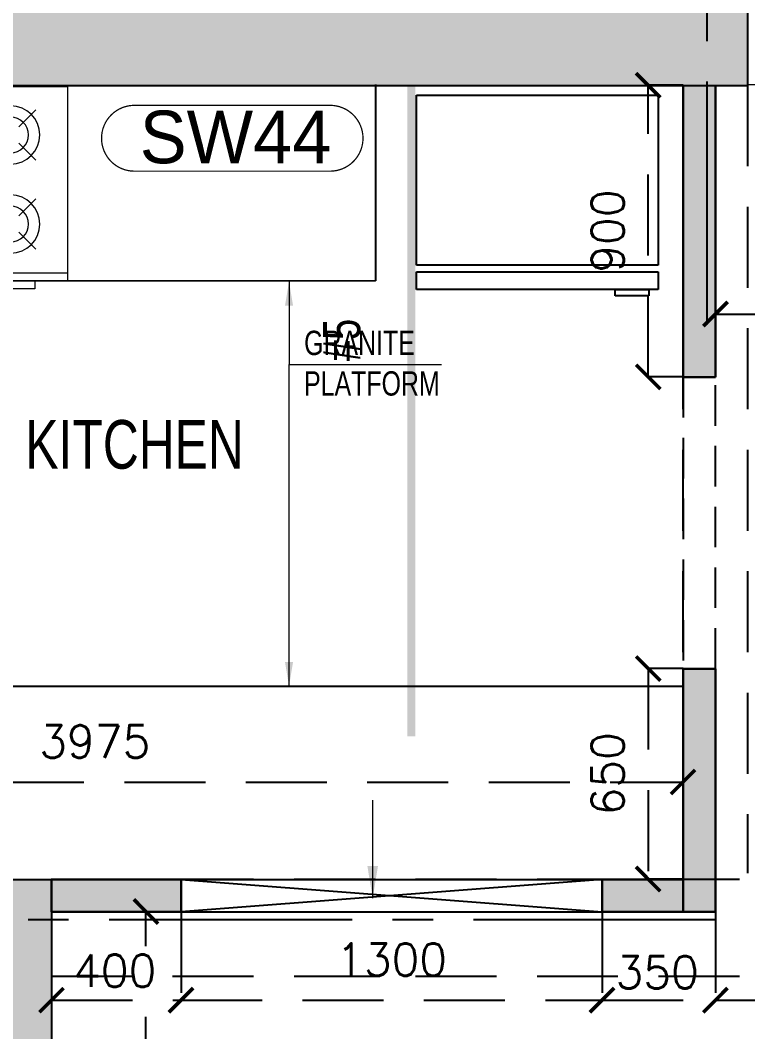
# Model space of a CAD drawing. Header units: millimetres. Extents: x 1167879 to 1231451, y -5731814 to -5645217.
# Drawn here: x 1202846 to 1205092, y -5722145 to -5719024 of the extents above; entities that cross this region are included whole.
import ezdxf

# ---------------------------------------------------------------- set-up
doc = ezdxf.new("R2010")
doc.units = ezdxf.units.MM
doc.header["$LTSCALE"] = 1000
doc.header["$MEASUREMENT"] = 0
for name, pattern in [('2BHK-A - FRONT$0$AUDIT_D_120904163729-0', [0]), ('2BHK-A - FRONT$0$HIDDEN', [0.375, 0.25, -0.125]), ('AUDIT_D_120904163729-0', [0]), ('T8(T9 IS SIMILAR) - DIMENSION & TEXTING$0$HIDDEN', [0.375, 0.25, -0.125]), ('T8(T9 IS SIMILAR) - DIMENSION & TEXTING$0$T8_REFUGE COLUMNS$0$HIDDEN', [0.375, 0.25, -0.125]), ('T8(T9 IS SIMILAR)$0$$0$HIDDEN', [0.375, 0.25, -0.125]), ('T8(T9 IS SIMILAR)$0$HIDDEN', [0.375, 0.25, -0.125]), ('T8_REFUGE COLUMNS$0$CENTER2', [1.125, 0.75, -0.125, 0.125, -0.125])]:
    doc.linetypes.add(name, pattern=pattern)
doc.layers.get('0').update_dxf_attribs({"linetype": 'AUDIT_D_120904163729-0'})
for name, color, linetype in [('2BHK-A - FRONT$0$A-HATCH -160', 251, '2BHK-A - FRONT$0$AUDIT_D_120904163729-0'), ('2BHK-A - FRONT$0$a-KIT FIX', 251, 'Continuous'), ('2BHK-A - FRONT$0$A-LINTEL', 5, '2BHK-A - FRONT$0$HIDDEN'), ('2BHK-A - FRONT$0$CUT-OUT', 49, 'Continuous'), ('T8(T9 IS SIMILAR) - DIMENSION & TEXTING$0$A-DIMENSIONS', 2, 'T8(T9 IS SIMILAR) - DIMENSION & TEXTING$0$HIDDEN'), ('T8(T9 IS SIMILAR)$0$$6$a-beam 2', 50, 'Continuous'), ('T8(T9 IS SIMILAR)$0$S-BEAM', 20, 'T8(T9 IS SIMILAR)$0$$0$HIDDEN'), ('T8_REFUGE COLUMNS$0$A-CENTERLINE', 193, 'T8_REFUGE COLUMNS$0$CENTER2'), ('T8_REFUGE COLUMNS$0$A-RCC COLS', 3, 'Continuous'), ('T8_TYPICAL COLUMNS$0$A-RCC COLS', 3, 'Continuous')]:
    doc.layers.add(name, color=color, linetype=linetype)
for name, color, linetype, lineweight in [('2BHK-A - FRONT$0$a-TOI-fixtures', 251, 'Continuous', 0), ('2BHK-A - FRONT$0$A-WALL- 160', 6, 'Continuous', 30), ('T8(T9 IS SIMILAR) - DIMENSION & TEXTING$0$a-Text', 4, 'Continuous', 0), ('T8(T9 IS SIMILAR) - DIMENSION & TEXTING$0$R0-18-10-2014-T1-1st Podium Floor Plan$0$Text', 2, 'Continuous', 0), ('T8(T9 IS SIMILAR)$0$D&W', 8, 'Continuous', 25), ('T8(T9 IS SIMILAR)$0$SCPL BEAM', 191, 'T8(T9 IS SIMILAR)$0$$0$HIDDEN', 13), ('T8_REFUGE COLUMNS$0$A-COLUMN NO size reduce', 81, 'Continuous', 25)]:
    doc.layers.add(name, color=color, linetype=linetype, lineweight=lineweight)
doc.layers.add('T8_REFUGE COLUMNS$0$COL-HATCH', color=7, linetype='Continuous', lineweight=25, true_color=0xa3a3a3)
doc.styles.add('T8(T9 IS SIMILAR) - DIMENSION & TEXTING$0$ARIAL ARROW', font='swisscl.ttf')
doc.styles.add('T8(T9 IS SIMILAR) - DIMENSION & TEXTING$0$Romans 1', font='romans.shx', dxfattribs={"height": 100})
doc.styles.add('T8(T9 IS SIMILAR) - DIMENSION & TEXTING$0$Tahoma', font='tahoma.ttf')
doc.styles.add('T8_REFUGE COLUMNS$0$STANDARD', font='GOTHIC.TTF')
doc.dimstyles.new('T8(T9 IS SIMILAR) - DIMENSION & TEXTING$0$ALPINE S', dxfattribs={"dimscale": 0, "dimtxt": 100, "dimasz": 75, "dimexe": 0, "dimexo": 0, "dimgap": 75, "dimtad": 1, "dimdec": 0, "dimzin": 0, "dimdsep": 46, "dimtxsty": 'T8(T9 IS SIMILAR) - DIMENSION & TEXTING$0$Romans 1', "dimblk": 'T8(T9 IS SIMILAR) - DIMENSION & TEXTING$0$_ArchTick', "dimcen": 0.09, "dimclrd": 256, "dimclre": 256, "dimclrt": 7, "dimadec": 0, "dimazin": 0, "dimtfac": 1, "dimtdec": 0, "dimtofl": 0, "dimtmove": 1, "dimatfit": 0, "dimldrblk": 'T8(T9 IS SIMILAR) - DIMENSION & TEXTING$0$_Open90', "dimfxl": 1, "dimtolj": 1, "dimtzin": 0, "dimarcsym": 0})
doc.dimstyles.new('T8(T9 IS SIMILAR) - DIMENSION & TEXTING$0$SAMATA STD', dxfattribs={"dimtxt": 100, "dimasz": 50, "dimexe": 50, "dimexo": 50, "dimgap": 10, "dimtad": 0, "dimdec": 0, "dimrnd": 5, "dimzin": 0, "dimdsep": 46, "dimtxsty": 'T8(T9 IS SIMILAR) - DIMENSION & TEXTING$0$Tahoma', "dimblk": 'T8(T9 IS SIMILAR) - DIMENSION & TEXTING$0$_Origin2', "dimcen": -50, "dimdle": 50, "dimclrd": 7, "dimclre": 7, "dimclrt": 7, "dimadec": 0, "dimazin": 0, "dimtfac": 1, "dimtdec": 0, "dimtmove": 1, "dimatfit": 3, "dimfxl": 150, "dimtfill": 1, "dimtolj": 1, "dimtzin": 0, "dimlwd": -1, "dimlwe": -1, "dimarcsym": 0})

# ---------------------------------------------------------------- blocks, each defined once
blk = doc.blocks.new('T8(T9 IS SIMILAR) - DIMENSION & TEXTING$0$_ArchTick')
at = {"color": 0, "linetype": 'ByBlock', "const_width": 0.15}
blk.add_lwpolyline([(-0.5, -0.5), (0.5, 0.5)], dxfattribs=at)
blk = doc.blocks.new('*D529')
at = {"layer": 'T8(T9 IS SIMILAR) - DIMENSION & TEXTING$0$A-DIMENSIONS', "linetype": 'T8(T9 IS SIMILAR) - DIMENSION & TEXTING$0$HIDDEN', "lineweight": -2, "transparency": 16777216}
for p, q in [((1204992.3, -5719999.3), (1204992.3, -5719930.4)), ((1206197.3, -5719999.3), (1206197.3, -5719930.4))]:
    blk.add_line(p, q, dxfattribs=at)
at = {"layer": 'T8(T9 IS SIMILAR) - DIMENSION & TEXTING$0$A-DIMENSIONS', "lineweight": -2, "transparency": 16777216}
blk.add_line((1204992.3, -5719930.4), (1206197.3, -5719930.4), dxfattribs=at)
at = {"layer": 'T8(T9 IS SIMILAR) - DIMENSION & TEXTING$0$A-DIMENSIONS', "linetype": 'ByBlock', "lineweight": -2, "transparency": 16777216, "xscale": 75, "yscale": 75, "zscale": 75, "rotation": 180}
blk.add_blockref('T8(T9 IS SIMILAR) - DIMENSION & TEXTING$0$_ArchTick', (1204992.3, -5719930.4), dxfattribs=at)
at = {"layer": 'T8(T9 IS SIMILAR) - DIMENSION & TEXTING$0$A-DIMENSIONS', "linetype": 'ByBlock', "lineweight": -2, "transparency": 16777216, "xscale": 75, "yscale": 75, "zscale": 75}
blk.add_blockref('T8(T9 IS SIMILAR) - DIMENSION & TEXTING$0$_ArchTick', (1206197.3, -5719930.4), dxfattribs=at)
at = {"layer": 'T8(T9 IS SIMILAR) - DIMENSION & TEXTING$0$A-DIMENSIONS', "color": 7, "linetype": 'ByBlock', "transparency": 16777216, "insert": (1205594.8, -5719805.4), "char_height": 100, "attachment_point": 5, "style": 'T8(T9 IS SIMILAR) - DIMENSION & TEXTING$0$Romans 1'}
blk.add_mtext('\\A1;1205', dxfattribs=at)
blk = doc.blocks.new('T8(T9 IS SIMILAR) - DIMENSION & TEXTING$0$_Open90')
at = {"color": 0, "linetype": 'ByBlock', "lineweight": -2}
for p, q in [((-0.5, 0.5), (0, 0)), ((0, 0), (-1, 0)), ((0, 0), (-0.5, -0.5))]:
    blk.add_line(p, q, dxfattribs=at)
blk = doc.blocks.new('*D530')
at = {"layer": 'T8(T9 IS SIMILAR) - DIMENSION & TEXTING$0$A-DIMENSIONS', "linetype": 'T8(T9 IS SIMILAR) - DIMENSION & TEXTING$0$HIDDEN', "lineweight": -2, "transparency": 16777216}
for p, q in [((1204892.3, -5719224.4), (1204784.6, -5719224.4)), ((1204892.3, -5720124.3), (1204784.6, -5720124.3))]:
    blk.add_line(p, q, dxfattribs=at)
at = {"layer": 'T8(T9 IS SIMILAR) - DIMENSION & TEXTING$0$A-DIMENSIONS', "lineweight": -2, "transparency": 16777216}
blk.add_line((1204784.6, -5720124.3), (1204784.6, -5719224.4), dxfattribs=at)
at = {"layer": 'T8(T9 IS SIMILAR) - DIMENSION & TEXTING$0$A-DIMENSIONS', "linetype": 'ByBlock', "lineweight": -2, "transparency": 16777216, "xscale": 75, "yscale": 75, "zscale": 75}
for p, rotation in [((1204784.6, -5719224.4), 90), ((1204784.6, -5720124.3), 270)]:
    blk.add_blockref('T8(T9 IS SIMILAR) - DIMENSION & TEXTING$0$_ArchTick', p, dxfattribs=dict(at, rotation=rotation))
at = {"layer": 'T8(T9 IS SIMILAR) - DIMENSION & TEXTING$0$A-DIMENSIONS', "color": 7, "linetype": 'ByBlock', "transparency": 16777216, "insert": (1204659.6, -5719674.4), "char_height": 100, "attachment_point": 5, "rotation": 90, "style": 'T8(T9 IS SIMILAR) - DIMENSION & TEXTING$0$Romans 1'}
blk.add_mtext('\\A1;900', dxfattribs=at)
blk = doc.blocks.new('*D531')
at = {"layer": 'T8(T9 IS SIMILAR) - DIMENSION & TEXTING$0$A-DIMENSIONS', "linetype": 'T8(T9 IS SIMILAR) - DIMENSION & TEXTING$0$HIDDEN', "lineweight": -2, "transparency": 16777216}
for p, q in [((1204892.3, -5721024.3), (1204784.6, -5721024.3)), ((1204892.3, -5721674), (1204784.6, -5721674))]:
    blk.add_line(p, q, dxfattribs=at)
at = {"layer": 'T8(T9 IS SIMILAR) - DIMENSION & TEXTING$0$A-DIMENSIONS', "lineweight": -2, "transparency": 16777216}
blk.add_line((1204784.6, -5721024.3), (1204784.6, -5721674), dxfattribs=at)
at = {"layer": 'T8(T9 IS SIMILAR) - DIMENSION & TEXTING$0$A-DIMENSIONS', "linetype": 'ByBlock', "lineweight": -2, "transparency": 16777216, "xscale": 75, "yscale": 75, "zscale": 75}
for p, rotation in [((1204784.6, -5721024.3), 90), ((1204784.6, -5721674), 270)]:
    blk.add_blockref('T8(T9 IS SIMILAR) - DIMENSION & TEXTING$0$_ArchTick', p, dxfattribs=dict(at, rotation=rotation))
at = {"layer": 'T8(T9 IS SIMILAR) - DIMENSION & TEXTING$0$A-DIMENSIONS', "color": 7, "linetype": 'ByBlock', "transparency": 16777216, "insert": (1204659.6, -5721349.2), "char_height": 100, "attachment_point": 5, "rotation": 90, "style": 'T8(T9 IS SIMILAR) - DIMENSION & TEXTING$0$Romans 1'}
blk.add_mtext('\\A1;650', dxfattribs=at)
blk = doc.blocks.new('*D532')
at = {"layer": 'T8(T9 IS SIMILAR) - DIMENSION & TEXTING$0$A-DIMENSIONS', "linetype": 'T8(T9 IS SIMILAR) - DIMENSION & TEXTING$0$HIDDEN', "lineweight": -2, "transparency": 16777216}
for p, q in [((1200917.3, -5721250.6), (1200917.3, -5721374.5)), ((1204892.3, -5721250.6), (1204892.3, -5721374.5))]:
    blk.add_line(p, q, dxfattribs=at)
at = {"layer": 'T8(T9 IS SIMILAR) - DIMENSION & TEXTING$0$A-DIMENSIONS', "lineweight": -2, "transparency": 16777216}
blk.add_line((1200917.3, -5721374.5), (1204892.3, -5721374.5), dxfattribs=at)
at = {"layer": 'T8(T9 IS SIMILAR) - DIMENSION & TEXTING$0$A-DIMENSIONS', "linetype": 'ByBlock', "lineweight": -2, "transparency": 16777216, "xscale": 75, "yscale": 75, "zscale": 75, "rotation": 180}
blk.add_blockref('T8(T9 IS SIMILAR) - DIMENSION & TEXTING$0$_ArchTick', (1200917.3, -5721374.5), dxfattribs=at)
at = {"layer": 'T8(T9 IS SIMILAR) - DIMENSION & TEXTING$0$A-DIMENSIONS', "linetype": 'ByBlock', "lineweight": -2, "transparency": 16777216, "xscale": 75, "yscale": 75, "zscale": 75}
blk.add_blockref('T8(T9 IS SIMILAR) - DIMENSION & TEXTING$0$_ArchTick', (1204892.3, -5721374.5), dxfattribs=at)
at = {"layer": 'T8(T9 IS SIMILAR) - DIMENSION & TEXTING$0$A-DIMENSIONS', "color": 7, "linetype": 'ByBlock', "transparency": 16777216, "insert": (1203075.9, -5721249.5), "char_height": 100, "attachment_point": 5, "style": 'T8(T9 IS SIMILAR) - DIMENSION & TEXTING$0$Romans 1'}
blk.add_mtext('\\A1;3975', dxfattribs=at)
blk = doc.blocks.new('*D518')
at = {"layer": 'T8(T9 IS SIMILAR) - DIMENSION & TEXTING$0$A-DIMENSIONS', "linetype": 'T8(T9 IS SIMILAR) - DIMENSION & TEXTING$0$HIDDEN', "lineweight": -2, "transparency": 16777216}
for p, q in [((1203088, -5721774), (1203233.8, -5721774)), ((1203088, -5723474.4), (1203233.8, -5723474.4))]:
    blk.add_line(p, q, dxfattribs=at)
at = {"layer": 'T8(T9 IS SIMILAR) - DIMENSION & TEXTING$0$A-DIMENSIONS', "lineweight": -2, "transparency": 16777216}
blk.add_line((1203233.8, -5723474.4), (1203233.8, -5721774), dxfattribs=at)
at = {"layer": 'T8(T9 IS SIMILAR) - DIMENSION & TEXTING$0$A-DIMENSIONS', "linetype": 'ByBlock', "lineweight": -2, "transparency": 16777216, "xscale": 75, "yscale": 75, "zscale": 75}
for p, rotation in [((1203233.8, -5721774), 90), ((1203233.8, -5723474.4), 270)]:
    blk.add_blockref('T8(T9 IS SIMILAR) - DIMENSION & TEXTING$0$_ArchTick', p, dxfattribs=dict(at, rotation=rotation))
at = {"layer": 'T8(T9 IS SIMILAR) - DIMENSION & TEXTING$0$A-DIMENSIONS', "color": 7, "linetype": 'ByBlock', "transparency": 16777216, "insert": (1203108.8, -5722624.2), "char_height": 100, "attachment_point": 5, "rotation": 90, "style": 'T8(T9 IS SIMILAR) - DIMENSION & TEXTING$0$Romans 1'}
blk.add_mtext('\\A1;1700', dxfattribs=at)
blk = doc.blocks.new('*D283')
at = {"layer": 'T8(T9 IS SIMILAR) - DIMENSION & TEXTING$0$A-DIMENSIONS', "linetype": 'T8(T9 IS SIMILAR) - DIMENSION & TEXTING$0$HIDDEN', "lineweight": -2, "transparency": 16777216}
for p, q in [((1202942.3, -5721774.9), (1202942.3, -5722047.6)), ((1203342.3, -5721774.9), (1203342.3, -5722047.6))]:
    blk.add_line(p, q, dxfattribs=at)
at = {"layer": 'T8(T9 IS SIMILAR) - DIMENSION & TEXTING$0$A-DIMENSIONS', "lineweight": -2, "transparency": 16777216}
blk.add_line((1202942.3, -5722047.6), (1203342.3, -5722047.6), dxfattribs=at)
at = {"layer": 'T8(T9 IS SIMILAR) - DIMENSION & TEXTING$0$A-DIMENSIONS', "color": 7, "linetype": 'ByBlock', "transparency": 16777216, "insert": (1203137.5, -5721956.7), "char_height": 100, "attachment_point": 5, "style": 'T8(T9 IS SIMILAR) - DIMENSION & TEXTING$0$Romans 1', "bg_fill": 3, "box_fill_scale": 1.25, "bg_fill_color": 256, "bg_fill_true_color": 13158600, "bg_fill_transparency": 0}
blk.add_mtext('\\A1;400', dxfattribs=at)
at = {"layer": 'T8(T9 IS SIMILAR) - DIMENSION & TEXTING$0$A-DIMENSIONS', "linetype": 'ByBlock', "lineweight": -2, "transparency": 16777216, "xscale": 75, "yscale": 75, "zscale": 75, "rotation": 180}
blk.add_blockref('T8(T9 IS SIMILAR) - DIMENSION & TEXTING$0$_ArchTick', (1202942.3, -5722047.6), dxfattribs=at)
at = {"layer": 'T8(T9 IS SIMILAR) - DIMENSION & TEXTING$0$A-DIMENSIONS', "linetype": 'ByBlock', "lineweight": -2, "transparency": 16777216, "xscale": 75, "yscale": 75, "zscale": 75}
blk.add_blockref('T8(T9 IS SIMILAR) - DIMENSION & TEXTING$0$_ArchTick', (1203342.3, -5722047.6), dxfattribs=at)
blk = doc.blocks.new('*D284')
at = {"layer": 'T8(T9 IS SIMILAR) - DIMENSION & TEXTING$0$A-DIMENSIONS', "linetype": 'T8(T9 IS SIMILAR) - DIMENSION & TEXTING$0$HIDDEN', "lineweight": -2, "transparency": 16777216}
for p, q in [((1204642.3, -5721774.9), (1204642.3, -5722047.6)), ((1204992.3, -5721774.9), (1204992.3, -5722047.6))]:
    blk.add_line(p, q, dxfattribs=at)
at = {"layer": 'T8(T9 IS SIMILAR) - DIMENSION & TEXTING$0$A-DIMENSIONS', "lineweight": -2, "transparency": 16777216}
blk.add_line((1204642.3, -5722047.6), (1204992.3, -5722047.6), dxfattribs=at)
at = {"layer": 'T8(T9 IS SIMILAR) - DIMENSION & TEXTING$0$A-DIMENSIONS', "color": 7, "linetype": 'ByBlock', "transparency": 16777216, "insert": (1204812.5, -5721961.6), "char_height": 100, "attachment_point": 5, "style": 'T8(T9 IS SIMILAR) - DIMENSION & TEXTING$0$Romans 1', "bg_fill": 3, "box_fill_scale": 1.25, "bg_fill_color": 256, "bg_fill_true_color": 13158600, "bg_fill_transparency": 0}
blk.add_mtext('\\A1;350', dxfattribs=at)
at = {"layer": 'T8(T9 IS SIMILAR) - DIMENSION & TEXTING$0$A-DIMENSIONS', "linetype": 'ByBlock', "lineweight": -2, "transparency": 16777216, "xscale": 75, "yscale": 75, "zscale": 75, "rotation": 180}
blk.add_blockref('T8(T9 IS SIMILAR) - DIMENSION & TEXTING$0$_ArchTick', (1204642.3, -5722047.6), dxfattribs=at)
at = {"layer": 'T8(T9 IS SIMILAR) - DIMENSION & TEXTING$0$A-DIMENSIONS', "linetype": 'ByBlock', "lineweight": -2, "transparency": 16777216, "xscale": 75, "yscale": 75, "zscale": 75}
blk.add_blockref('T8(T9 IS SIMILAR) - DIMENSION & TEXTING$0$_ArchTick', (1204992.3, -5722047.6), dxfattribs=at)
blk = doc.blocks.new('*D285')
at = {"layer": 'T8(T9 IS SIMILAR) - DIMENSION & TEXTING$0$A-DIMENSIONS', "linetype": 'T8(T9 IS SIMILAR) - DIMENSION & TEXTING$0$HIDDEN', "lineweight": -2, "transparency": 16777216}
for p, q in [((1204992.3, -5721774.9), (1204992.3, -5722047.6)), ((1206197.3, -5721774.9), (1206197.3, -5722047.6))]:
    blk.add_line(p, q, dxfattribs=at)
at = {"layer": 'T8(T9 IS SIMILAR) - DIMENSION & TEXTING$0$A-DIMENSIONS', "lineweight": -2, "transparency": 16777216}
blk.add_line((1204992.3, -5722047.6), (1206197.3, -5722047.6), dxfattribs=at)
at = {"layer": 'T8(T9 IS SIMILAR) - DIMENSION & TEXTING$0$A-DIMENSIONS', "linetype": 'ByBlock', "lineweight": -2, "transparency": 16777216, "xscale": 75, "yscale": 75, "zscale": 75, "rotation": 180}
blk.add_blockref('T8(T9 IS SIMILAR) - DIMENSION & TEXTING$0$_ArchTick', (1204992.3, -5722047.6), dxfattribs=at)
at = {"layer": 'T8(T9 IS SIMILAR) - DIMENSION & TEXTING$0$A-DIMENSIONS', "linetype": 'ByBlock', "lineweight": -2, "transparency": 16777216, "xscale": 75, "yscale": 75, "zscale": 75}
blk.add_blockref('T8(T9 IS SIMILAR) - DIMENSION & TEXTING$0$_ArchTick', (1206197.3, -5722047.6), dxfattribs=at)
at = {"layer": 'T8(T9 IS SIMILAR) - DIMENSION & TEXTING$0$A-DIMENSIONS', "color": 7, "linetype": 'ByBlock', "transparency": 16777216, "insert": (1205594.8, -5721922.6), "char_height": 100, "attachment_point": 5, "style": 'T8(T9 IS SIMILAR) - DIMENSION & TEXTING$0$Romans 1', "bg_fill": 3, "box_fill_scale": 1.25, "bg_fill_color": 256, "bg_fill_true_color": 13158600, "bg_fill_transparency": 0}
blk.add_mtext('\\A1;1205', dxfattribs=at)
blk = doc.blocks.new('T8(T9 IS SIMILAR) - DIMENSION & TEXTING$0$_Origin2')
at = {"color": 0, "linetype": 'ByBlock', "lineweight": -2}
blk.add_line((-0.5, 0), (-1, 0), dxfattribs=at)
for radius in [0.5, 0.25]:
    blk.add_circle((0, 0), radius, dxfattribs=at)
blk = doc.blocks.new('*D181')
at = {"layer": 'T8(T9 IS SIMILAR) - DIMENSION & TEXTING$0$A-DIMENSIONS', "linetype": 'T8(T9 IS SIMILAR) - DIMENSION & TEXTING$0$HIDDEN', "lineweight": -2, "transparency": 16777216}
for p, q in [((1203342.3, -5721774.9), (1203342.3, -5722047.6)), ((1204642.3, -5721774.9), (1204642.3, -5722047.6))]:
    blk.add_line(p, q, dxfattribs=at)
at = {"layer": 'T8(T9 IS SIMILAR) - DIMENSION & TEXTING$0$A-DIMENSIONS', "lineweight": -2, "transparency": 16777216}
blk.add_line((1203342.3, -5722047.6), (1204642.3, -5722047.6), dxfattribs=at)
at = {"layer": 'T8(T9 IS SIMILAR) - DIMENSION & TEXTING$0$A-DIMENSIONS', "linetype": 'ByBlock', "lineweight": -2, "transparency": 16777216, "xscale": 75, "yscale": 75, "zscale": 75, "rotation": 180}
blk.add_blockref('T8(T9 IS SIMILAR) - DIMENSION & TEXTING$0$_ArchTick', (1203342.3, -5722047.6), dxfattribs=at)
at = {"layer": 'T8(T9 IS SIMILAR) - DIMENSION & TEXTING$0$A-DIMENSIONS', "linetype": 'ByBlock', "lineweight": -2, "transparency": 16777216, "xscale": 75, "yscale": 75, "zscale": 75}
blk.add_blockref('T8(T9 IS SIMILAR) - DIMENSION & TEXTING$0$_ArchTick', (1204642.3, -5722047.6), dxfattribs=at)
at = {"layer": 'T8(T9 IS SIMILAR) - DIMENSION & TEXTING$0$A-DIMENSIONS', "color": 7, "linetype": 'ByBlock', "transparency": 16777216, "insert": (1203992.3, -5721922.6), "char_height": 100, "attachment_point": 5, "style": 'T8(T9 IS SIMILAR) - DIMENSION & TEXTING$0$Romans 1', "bg_fill": 3, "box_fill_scale": 1.25, "bg_fill_color": 256, "bg_fill_true_color": 13158600, "bg_fill_transparency": 0}
blk.add_mtext('\\A1;1300', dxfattribs=at)
blk = doc.blocks.new('T8_REFUGE COLUMNS')
at = {"layer": 'T8_REFUGE COLUMNS$0$COL-HATCH', "linetype": 'ByBlock'}
h = blk.add_hatch(color=256, dxfattribs=at)
h.dxf.hatch_style = 1
h.paths.add_polyline_path([(1198907.1, -5719224.9), (1205092.1, -5719224.9), (1205092.1, -5718974.9), (1198907.1, -5718974.9)])
h = blk.add_hatch(color=256, dxfattribs=at)
h.dxf.hatch_style = 1
h.paths.add_polyline_path([(1202942.1, -5723474.9), (1202692.1, -5723474.9), (1202692.1, -5721674.9), (1202942.1, -5721674.9)])
at = {"layer": 'T8_REFUGE COLUMNS$0$A-CENTERLINE'}
for p, q in [((1204967.1, -5719963), (1204967.1, -5698299.6)), ((1217370.3, -5721799.9), (1182156.9, -5721799.9))]:
    blk.add_line(p, q, dxfattribs=at)
at = {"layer": 'T8_REFUGE COLUMNS$0$A-COLUMN NO size reduce', "linetype": 'ByBlock', "const_width": 3.9}
blk.add_lwpolyline([(1203198.4, -5719489.5, -1), (1203198.4, -5719286.3), (1203802.5, -5719286.3, -1), (1203802.5, -5719489.5)], format="xyb", close=True, dxfattribs=at)
at = {"layer": 'T8_REFUGE COLUMNS$0$A-RCC COLS', "linetype": 'ByBlock'}
for points in [[(1198907.1, -5719224.9), (1205092.1, -5719224.9), (1205092.1, -5718974.9), (1198907.1, -5718974.9)], [(1202942.1, -5723474.9), (1202692.1, -5723474.9), (1202692.1, -5721674.9), (1202942.1, -5721674.9)]]:
    blk.add_lwpolyline(points, close=True, dxfattribs=at)
at = {"layer": 'T8_REFUGE COLUMNS$0$A-COLUMN NO size reduce', "linetype": 'ByBlock', "insert": (1203214.7, -5719302.6), "char_height": 162.5, "attachment_point": 1, "style": 'T8_REFUGE COLUMNS$0$STANDARD'}
blk.add_mtext_dynamic_manual_height_columns('SW44', width=444.685, gutter_width=500, heights=[0], dxfattribs=at)
blk = doc.blocks.new('T8_TYPICAL COLUMNS')
at = {"layer": 'T8_TYPICAL COLUMNS$0$A-RCC COLS', "linetype": 'ByBlock'}
blk.add_blockref('T8_REFUGE COLUMNS', (0, 0), dxfattribs=at)
blk = doc.blocks.new('2BHK-A - FRONT$0$RANGE-flat-1')
at = {"layer": '2BHK-A - FRONT$0$a-TOI-fixtures'}
for p, q in [((-575, -600), (-575, 0)), ((-600, -100), (-625, -100)), ((-625, -100), (-625, -175)), ((-450, -150), (-502.8, -97.2)), ((-400, -150), (-347.2, -97.2)), ((-175, -150), (-227.8, -97.2)), ((-125, -150), (-72.2, -97.2)), ((-625, -175), (-600, -175)), ((-450, -200), (-502.8, -252.8)), ((-400, -200), (-347.2, -252.8)), ((-175, -200), (-227.8, -252.8)), ((-125, -200), (-72.2, -252.8)), ((-450, -400), (-502.8, -347.2)), ((-400, -400), (-347.2, -347.2)), ((-175, -400), (-227.8, -347.2)), ((-125, -400), (-72.2, -347.2)), ((-625, -425), (-600, -425)), ((-625, -500), (-625, -425)), ((-450, -450), (-502.8, -502.8)), ((-400, -450), (-347.2, -502.8)), ((-175, -450), (-227.8, -502.8)), ((-125, -450), (-72.2, -502.8)), ((-600, -500), (-625, -500))]:
    blk.add_line(p, q, dxfattribs=at)
blk.add_lwpolyline([(-600, -600), (0, -600), (0, 0), (-600, 0)], close=True, dxfattribs=at)
for centre, radius in [((-425, -175), 90), ((-150, -175), 90), ((-425, -175), 55), ((-150, -175), 55), ((-425, -425), 90), ((-150, -425), 90), ((-425, -425), 55), ((-150, -425), 55)]:
    blk.add_circle(centre, radius, dxfattribs=at)
blk = doc.blocks.new('2BHK-A - FRONT')
at = {"layer": '2BHK-A - FRONT$0$A-HATCH -160', "linetype": 'ByBlock'}
h = blk.add_hatch(dxfattribs=at)
h.set_pattern_fill('ZIGZAG', color=256, scale=250)
h.set_pattern_definition([(0, (0, 0), (31.25, 31.25), [31.25, -31.25]), (90, (31.25, 0), (-31.25, 31.25), [31.25, -31.25])])
h.paths.add_polyline_path([(1142149.5, -5723474.6), (1143849.6, -5723474.6), (1143849.6, -5723374.6), (1142149.5, -5723374.6)])
h.paths.add_polyline_path([(1144889.5, -5724474.6), (1144889.5, -5724574.6), (1147099.5, -5724574.6), (1147099.5, -5724474.6), (1145949.5, -5724474.2), (1145949.5, -5724374.2), (1145849.5, -5724374.2), (1145849.5, -5724474.6)])
h.paths.add_polyline_path([(1145949.5, -5723374.2), (1146849.2, -5723374.2), (1146849.2, -5723474.2), (1145949.5, -5723474.2)])
h.paths.add_polyline_path([(1147599.2, -5723474.2), (1148199.2, -5723474.2), (1148199.2, -5723374.2), (1147599.2, -5723374.2)])
h.paths.add_polyline_path([(1150399.5, -5721024.5), (1150499.5, -5721024.5), (1150499.5, -5721774.2), (1150399.5, -5721774.2)])
h.paths.add_polyline_path([(1150399.5, -5720124.5), (1150499.5, -5720124.5), (1150499.5, -5719224.6), (1150399.5, -5719224.6)])
h.paths.add_polyline_path([(1145549.4, -5721674.6), (1145649.4, -5721674.6), (1145649.4, -5721174.6), (1145649.4, -5721174.6), (1145649.4, -5721073.7), (1145549.4, -5721073.9)])
h.paths.add_polyline_path([(1148199.5, -5728684.2), (1148934.5, -5728684.2), (1148934.5, -5728584.2), (1148199.5, -5728584.2)])
h.paths.add_polyline_path([(1148449.5, -5721774.6), (1148849.5, -5721774.6), (1148849.5, -5721674.6), (1148449.5, -5721674.6)])
h.paths.add_polyline_path([(1150149.5, -5721674.6), (1150399.5, -5721674.6), (1150399.5, -5721774.6), (1150149.5, -5721774.6)])
h = blk.add_hatch(dxfattribs=at)
h.set_pattern_fill('ANSI32', color=256, scale=150)
h.set_pattern_definition([(45, (0, -0.55), (-39.77475644, 39.77475644), []), (45, (26.517, -0.55), (-39.77475644, 39.77475644), [])])
h.paths.add_polyline_path([(1145269.9, -5728524.2), (1145269.9, -5728684.2), (1144639.8, -5728684.2), (1144639.8, -5726829.5), (1144799.8, -5726829.5), (1144799.8, -5728524.2)])
h.paths.add_polyline_path([(1148934.5, -5727449.8), (1148934.5, -5727609.8), (1147999.5, -5727609.8), (1147999.5, -5727009.5), (1148159.5, -5727009.5), (1148159.5, -5727449.8)])
h.paths.add_polyline_path([(1147999.5, -5728684.2), (1147999.5, -5728524.2), (1147369.9, -5728524.2), (1147369.9, -5728684.2)])
edge = h.paths.add_edge_path()
edge.add_line((1151334.5, -5727449.8), (1151779.5, -5727449.8))
edge.add_line((1151779.5, -5727449.8), (1151779.5, -5727609.8))
edge.add_line((1151704.5, -5727609.8), (1151334.5, -5727609.8))
edge.add_line((1151334.5, -5727609.8), (1151334.5, -5727449.8))
h.paths.add_polyline_path([(1146264.5, -5719573.8), (1146424.5, -5719573.8), (1146424.5, -5719224.6), (1146264.5, -5719224.6)])
h.paths.add_polyline_path([(1145549.4, -5721834.4), (1145788.9, -5721834.4), (1145790, -5721674.6), (1145549.4, -5721674.6)])
h.paths.add_polyline_path([(1145949.5, -5721924.2), (1145949.5, -5722524.6), (1145789.5, -5722524.6), (1145789.5, -5721924.2)])
h.paths.add_polyline_path([(1144599.5, -5721924.6), (1144759.5, -5721924.6), (1144762, -5722524.6), (1144602, -5722524.6)])
h.paths.add_polyline_path([(1144599.5, -5723474.6), (1144599.5, -5723174.6), (1144759.5, -5723174.6), (1144759.5, -5723314.6), (1145789.5, -5723314.6), (1145789.5, -5723174.6), (1145949.5, -5723174.6), (1145949.5, -5723474.2)])
at = {"layer": '2BHK-A - FRONT$0$a-KIT FIX', "color": 1}
for p, q in [((1149449.5, -5719222), (1149449.5, -5719827)), ((1146424.5, -5719825.8), (1149449.5, -5719827)), ((1147239.2, -5721078.7), (1150399.5, -5721078.3))]:
    blk.add_line(p, q, dxfattribs=at)
at = {"layer": '2BHK-A - FRONT$0$a-KIT FIX'}
for p, q in [((1149576.3, -5719254.9), (1150322.2, -5719254.9)), ((1149576.3, -5719779.4), (1149576.3, -5719254.9)), ((1150322.2, -5719254.9), (1150322.2, -5719779.4)), ((1150322.2, -5719779.4), (1149576.3, -5719779.4)), ((1149576.3, -5719854.3), (1149576.3, -5719799.3)), ((1149576.3, -5719799.3), (1150322.2, -5719799.3)), ((1150322.2, -5719799.3), (1150322.2, -5719854.3)), ((1150322.2, -5719854.3), (1149576.3, -5719854.3)), ((1150190.1, -5719854.3), (1150293.5, -5719854.3)), ((1150190.1, -5719874), (1150190.1, -5719854.3)), ((1150293.5, -5719874), (1150190.1, -5719874)), ((1150293.5, -5719854.3), (1150293.5, -5719874))]:
    blk.add_line(p, q, dxfattribs=at)
at = {"layer": '2BHK-A - FRONT$0$A-LINTEL', "linetype": 'ByBlock'}
for p, q in [((1148849.5, -5721674.6), (1150149.5, -5721674.6)), ((1148849.5, -5721774.6), (1150149.5, -5721774.6))]:
    blk.add_line(p, q, dxfattribs=at)
blk.add_lwpolyline([(1148849.5, -5721674.6), (1150149.5, -5721774.6), (1150149.5, -5721674.6), (1148849.5, -5721774.6)], close=True, dxfattribs=at)
at = {"layer": '2BHK-A - FRONT$0$A-WALL- 160', "linetype": 'ByBlock'}
for p, q in [((1150399.5, -5719224.6), (1150399.5, -5720124.5)), ((1150499.5, -5719224.6), (1150499.5, -5720124.5)), ((1150399.5, -5720124.5), (1150499.5, -5720124.5)), ((1150399.5, -5721024.5), (1150399.5, -5721774.6)), ((1150399.5, -5721024.5), (1150499.5, -5721024.5)), ((1150499.5, -5721024.5), (1150499.5, -5721774.2)), ((1150399.5, -5721774.6), (1150499.5, -5721774.6))]:
    blk.add_line(p, q, dxfattribs=at)
for points in [[(1148449.5, -5721774.6), (1148849.5, -5721774.6), (1148849.5, -5721674.6), (1148449.5, -5721674.6)], [(1150149.5, -5721674.6), (1150399.5, -5721674.6), (1150399.5, -5721774.6), (1150149.5, -5721774.6)]]:
    blk.add_lwpolyline(points, close=True, dxfattribs=at)
at = {"layer": '2BHK-A - FRONT$0$CUT-OUT', "linetype": '2BHK-A - FRONT$0$HIDDEN', "ltscale": 0.5}
blk.add_lwpolyline([(1150499.5, -5720124.5), (1150399.5, -5720124.5), (1150399.5, -5721024.5), (1150499.5, -5721024.5)], close=True, dxfattribs=at)
at = {"layer": '2BHK-A - FRONT$0$a-KIT FIX', "extrusion": (0, 0, -1), "zscale": -1, "rotation": 90}
blk.add_blockref('2BHK-A - FRONT$0$RANGE-flat-1', (-1148498.5, -5719227.3), dxfattribs=at)
blk = doc.blocks.new('T8(T9 IS SIMILAR) - DIMENSION & TEXTING')
at = {"color": 4, "linetype": 'T8(T9 IS SIMILAR) - DIMENSION & TEXTING$0$T8_REFUGE COLUMNS$0$HIDDEN', "ltscale": 5, "const_width": 25, "elevation": 0.1}
blk.add_lwpolyline([(1204053.5, -5721233.6), (1204053.5, -5718908.5), (1201614.3, -5718908.5), (1201614.3, -5714798.3)], dxfattribs=at)
at = {"layer": 'T8(T9 IS SIMILAR) - DIMENSION & TEXTING$0$a-Text', "style": 'T8(T9 IS SIMILAR) - DIMENSION & TEXTING$0$ARIAL ARROW'}
blk.add_text('KITCHEN', height=150, dxfattribs=at).set_placement((1202861.6, -5720407.5))
at = {"layer": 'T8(T9 IS SIMILAR) - DIMENSION & TEXTING$0$R0-18-10-2014-T1-1st Podium Floor Plan$0$Text', "insert": (1203781, -5719945.1, 0), "char_height": 114.75, "width": 1702.876, "attachment_point": 3, "rotation": 90, "style": 'T8(T9 IS SIMILAR) - DIMENSION & TEXTING$0$ARIAL ARROW'}
blk.add_mtext('#5 ', dxfattribs=at)
at = {"layer": 'T8(T9 IS SIMILAR) - DIMENSION & TEXTING$0$R0-18-10-2014-T1-1st Podium Floor Plan$0$Text', "insert": (1203722.3, -5720183, 0.6), "char_height": 75, "width": 587.053, "attachment_point": 7, "style": 'T8(T9 IS SIMILAR) - DIMENSION & TEXTING$0$ARIAL ARROW'}
blk.add_mtext('GRANITE PLATFORM', dxfattribs=at)
at = {"layer": 'T8(T9 IS SIMILAR) - DIMENSION & TEXTING$0$A-DIMENSIONS', "linetype": 'ByBlock'}
for base, p1, p2, picture, middle in [((1204784.6, -5719224.4), (1204892.3, -5720124.3), (1204892.3, -5719224.4), '*D530', (1204659.6, -5719674.4)), ((1204784.6, -5721674), (1204892.3, -5721024.3), (1204892.3, -5721674), '*D531', (1204659.6, -5721349.2)), ((1203233.8, -5721774), (1203088, -5723474.4), (1203088, -5721774), '*D518', (1203108.8, -5722624.2))]:
    dim = blk.add_linear_dim(base=base, p1=p1, p2=p2, angle=90, dimstyle='T8(T9 IS SIMILAR) - DIMENSION & TEXTING$0$ALPINE S', override={"dimscale": 1, "dimfxl": 5, "dimarcsym": 1}, dxfattribs=at)
    dim.commit()
    dim.dimension.update_dxf_attribs({"geometry": picture, "text_midpoint": middle})
dim = blk.add_linear_dim(base=(1206197.3, -5719930.4), p1=(1204992.3, -5719999.3), p2=(1206197.3, -5719999.3), dimstyle='T8(T9 IS SIMILAR) - DIMENSION & TEXTING$0$ALPINE S', override={"dimscale": 1, "dimfxl": 5, "dimarcsym": 1}, dxfattribs=at)
dim.commit()
dim.dimension.update_dxf_attribs({"geometry": '*D529', "text_midpoint": (1205594.8, -5719805.4)})
for base, p1, p2, override, picture, middle in [((1204892.3, -5721374.5), (1200917.3, -5721250.6), (1204892.3, -5721250.6), {"dimscale": 1, "dimfxl": 5, "dimarcsym": 1}, '*D532', (1203075.9, -5721374.5)), ((1204992.3, -5722047.6), (1204642.3, -5721774.9), (1204992.3, -5721774.9), {"dimscale": 1, "dimfxl": 5, "dimtfill": 1, "dimarcsym": 1}, '*D284', (1204812.5, -5722086.6))]:
    dim = blk.add_linear_dim(base=base, p1=p1, p2=p2, dimstyle='T8(T9 IS SIMILAR) - DIMENSION & TEXTING$0$ALPINE S', override=override, dxfattribs=at)
    dim.commit()
    dim.dimension.update_dxf_attribs({"geometry": picture, "text_midpoint": middle, "dimtype": 128})
at = {"layer": 'T8(T9 IS SIMILAR) - DIMENSION & TEXTING$0$R0-18-10-2014-T1-1st Podium Floor Plan$0$Text'}
for points, override in [([(1203675.7, -5719829.3, 0), (1203675.7, -5720085.6, 0), (1204129.9, -5720085.6, 0)], {"dimasz": 75, "dimclrd": 2, "dimfxlon": 1, "dimarcsym": 1}), ([(1203675.7, -5721079.3, 0), (1203675.7, -5720085.6, 0), (1204146.7, -5720085.7, 0)], {"dimasz": 75, "dimclrd": 2, "dimfxlon": 1, "dimarcsym": 1}), ([(1203934, -5721733.3), (1203934, -5721495.7), (1203934, -5721430.2)], {"dimasz": 100, "dimclrd": 2, "dimfxlon": 1, "dimarcsym": 1})]:
    blk.add_leader(points, dimstyle='T8(T9 IS SIMILAR) - DIMENSION & TEXTING$0$SAMATA STD', override=override, dxfattribs=at)
at = {"layer": 'T8(T9 IS SIMILAR) - DIMENSION & TEXTING$0$A-DIMENSIONS', "linetype": 'ByBlock'}
dim = blk.add_linear_dim(base=(1203342.3, -5722047.6), p1=(1202942.3, -5721774.9), p2=(1203342.3, -5721774.9), dimstyle='T8(T9 IS SIMILAR) - DIMENSION & TEXTING$0$ALPINE S', override={"dimscale": 1, "dimfxl": 5, "dimtfill": 1, "dimarcsym": 1}, dxfattribs=at)
dim.commit()
dim.dimension.update_dxf_attribs({"geometry": '*D283', "text_midpoint": (1203137.5, -5722081.7), "dimtype": 128})
dim = blk.add_linear_dim(base=(1206197.3, -5722047.6), p1=(1204992.3, -5721774.9), p2=(1206197.3, -5721774.9), dimstyle='T8(T9 IS SIMILAR) - DIMENSION & TEXTING$0$ALPINE S', override={"dimscale": 1, "dimfxl": 5, "dimtfill": 1, "dimarcsym": 1}, dxfattribs=at)
dim.commit()
dim.dimension.update_dxf_attribs({"geometry": '*D285', "text_midpoint": (1205594.8, -5721922.6)})
dim = blk.add_linear_dim(base=(1204642.3, -5722047.6), p1=(1203342.3, -5721774.9), p2=(1204642.3, -5721774.9), angle=0, dimstyle='T8(T9 IS SIMILAR) - DIMENSION & TEXTING$0$ALPINE S', override={"dimscale": 1, "dimfxl": 5, "dimtfill": 1, "dimarcsym": 1}, dxfattribs=at)
dim.commit()
dim.dimension.update_dxf_attribs({"geometry": '*D181', "text_midpoint": (1203992.3, -5721922.6)})
blk = doc.blocks.new('T8(T9 IS SIMILAR)')
at = {"layer": 'T8(T9 IS SIMILAR)$0$D&W', "linetype": 'ByBlock'}
for name, p in [('T8_TYPICAL COLUMNS', (0, 0)), ('2BHK-A - FRONT', (54492.8, -0.4))]:
    blk.add_blockref(name, p, dxfattribs=at)
at = {"layer": 'T8(T9 IS SIMILAR)$0$$6$a-beam 2', "linetype": 'ByBlock'}
blk.add_blockref('T8(T9 IS SIMILAR) - DIMENSION & TEXTING', (0, 0), dxfattribs=at)
at = {"layer": 'T8(T9 IS SIMILAR)$0$S-BEAM'}
for p, q in [((1204891.7, -5719224, -0.2), (1204891.7, -5721655.9, -0.1)), ((1205091.7, -5719224, -0.2), (1205091.7, -5721655.9, -0.1)), ((1202941.4, -5721673.8, 0.1), (1209602.3, -5721673.8, 0.1)), ((1202941.4, -5721973.8, 0.1), (1209602.3, -5721973.8, 0.1))]:
    blk.add_line(p, q, dxfattribs=at)
at = {"layer": 'T8(T9 IS SIMILAR)$0$SCPL BEAM', "linetype": 'T8(T9 IS SIMILAR)$0$HIDDEN'}
blk.add_line((1205091.8, -5719222.5, 0), (1207445.8, -5719222.5, 0.6), dxfattribs=at)

msp = doc.modelspace()

# ---------------------------------------------------------------- block references
at = {"linetype": 'ByBlock'}
msp.add_blockref('T8(T9 IS SIMILAR) - DIMENSION & TEXTING', (0, 0), dxfattribs=at)

# ---------------------------------------------------------------- next in the draw order: block references
msp.add_blockref('T8(T9 IS SIMILAR)', (0, 0), dxfattribs=at)

doc.saveas('drawing.dxf')
